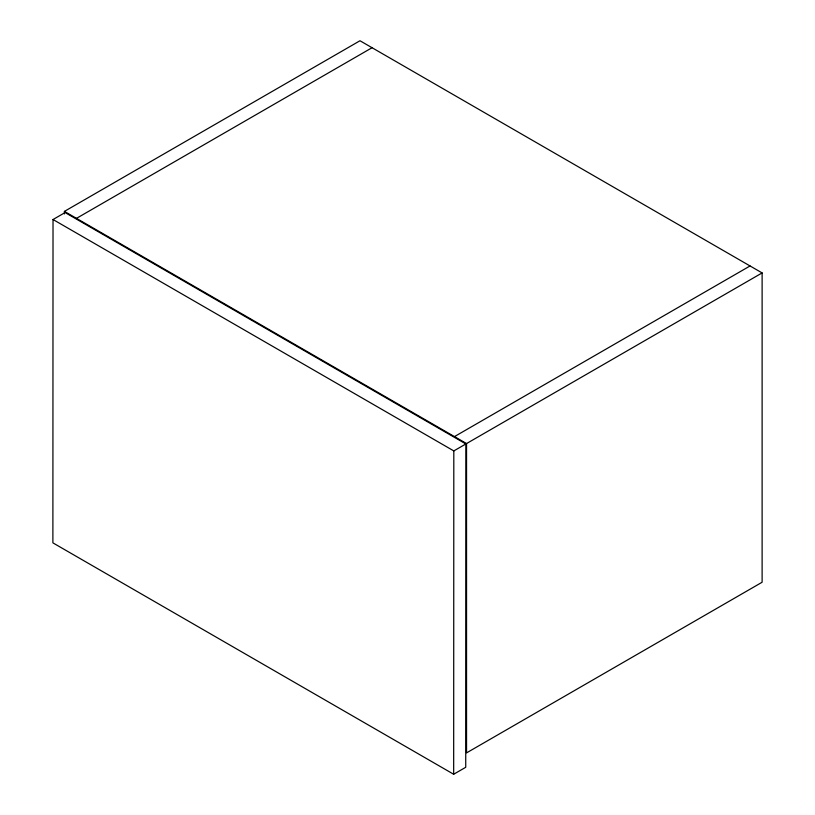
<?xml version="1.0" encoding="UTF-8"?>
<svg xmlns="http://www.w3.org/2000/svg" width="815" height="815" viewBox="0 0 815 815"><rect width="100%" height="100%" fill="white"/><g stroke="black" fill="none" stroke-linecap="round" stroke-linejoin="round"><path stroke-width="1.22" d="M53.026 219.52L52.883 542.851L453.67 774.25L465.732 767.292L465.885 443.961L65.088 212.562L53.026 219.52L453.812 450.919L465.885 443.961M453.67 774.25L453.812 450.919M64.416 211.391L359.986 40.75L762.117 272.923L762.117 582.236L466.547 752.887L466.547 443.564L64.416 211.391L64.416 213.938M76.488 218.359L372.048 47.718M454.485 436.596L750.055 265.955M466.547 443.564L762.117 272.923"/></g></svg>
